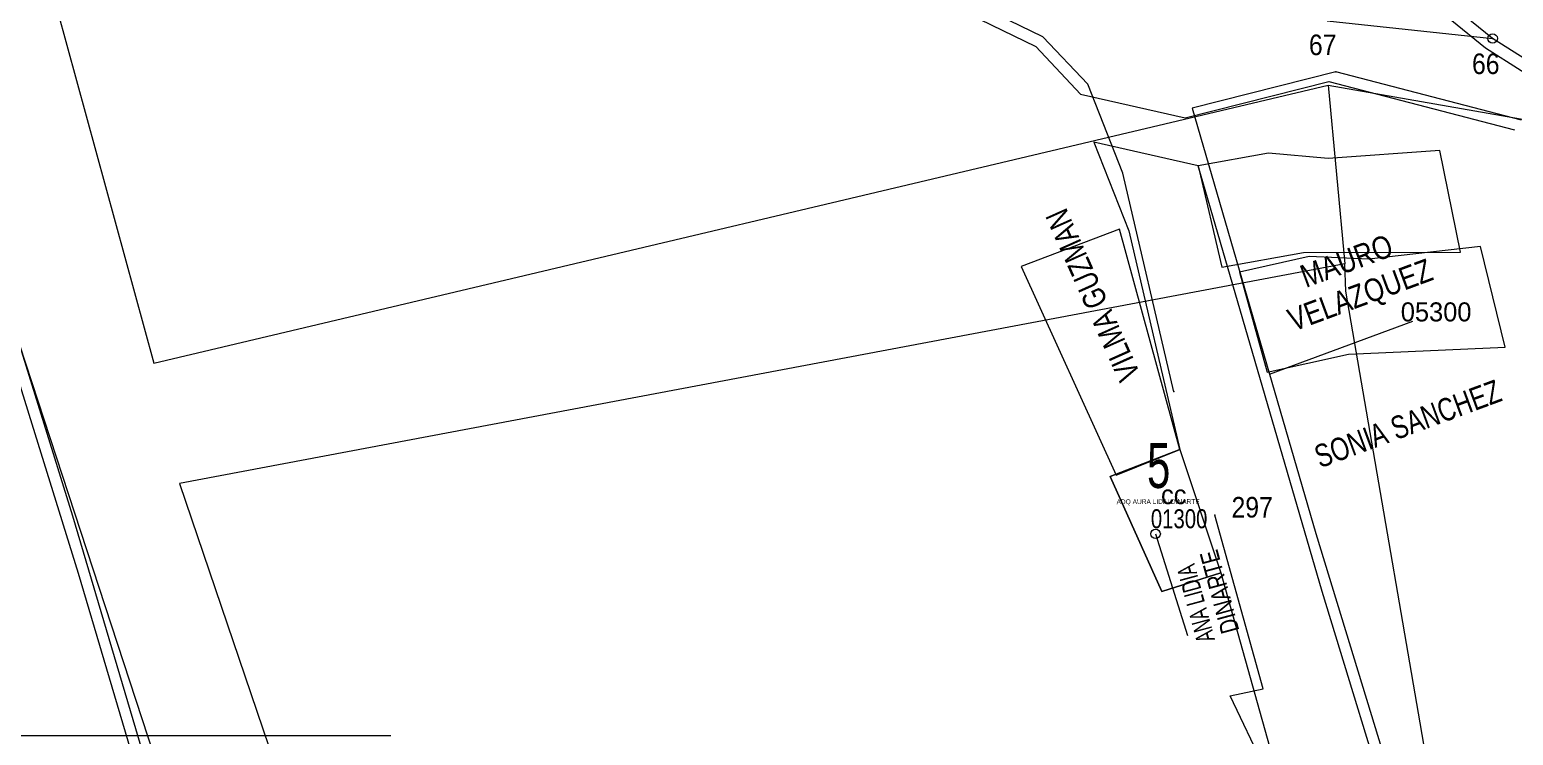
# Model space of a CAD drawing. Header units: inches. Extents: x 610851 to 630254, y 1234683 to 1264905.
# Drawn here: x 622960.3 to 623116.4, y 1244713.1 to 1244787.3 of the extents above; entities that cross this region are included whole.
import ezdxf
from ezdxf.enums import TextEntityAlignment as Align

# ---------------------------------------------------------------- set-up
doc = ezdxf.new("R2010")
doc.units = ezdxf.units.IN
doc.header["$MEASUREMENT"] = 0
for name, color, linetype, lineweight in [('LAYER000', 7, 'Continuous', 0), ('Level 2', 7, 'Continuous', 0), ('Level 20', 7, 'Continuous', 0), ('Level 3', 7, 'Continuous', 0), ('Level 4', 7, 'Continuous', 0), ('Level 5', 7, 'Continuous', 0), ('Level 7', 7, 'Continuous', 0), ('mon proposed', 3, 'Continuous', 0)]:
    doc.layers.add(name, color=color, linetype=linetype, lineweight=lineweight)
doc.styles.add('Styledgn000', font='dgn000.shx')
doc.styles.add('Styledgn003', font='dgn003.shx')
doc.styles.add('Styledgn032', font='dgn032.shx')

# ---------------------------------------------------------------- blocks, each defined once
blk = doc.blocks.new('COORD')
at = {"layer": 'Level 5', "color": 5, "linetype": 'Continuous', "lineweight": 0}
for p, q in [((0, -50), (0, 50)), ((-50, 0), (50, 0))]:
    blk.add_line(p, q, dxfattribs=at)
blk = doc.blocks.new('GRID')
at = {"color": 5, "linetype": 'Continuous', "lineweight": 0}
blk.add_blockref('COORD', (0, 0), dxfattribs=at)
blk = doc.blocks.new('COORD20')
at = {"layer": 'Level 5', "color": 5, "linetype": 'Continuous', "lineweight": 0}
for p, q in [((0, -50), (0, 50)), ((-50, 0), (50, 0))]:
    blk.add_line(p, q, dxfattribs=at)
blk = doc.blocks.new('GRID20')
at = {"color": 5, "linetype": 'Continuous', "lineweight": 0}
blk.add_blockref('COORD20', (0, 0), dxfattribs=at)
blk = doc.blocks.new('COORD40')
at = {"layer": 'Level 5', "color": 5, "linetype": 'Continuous', "lineweight": 0}
for p, q in [((0, -50), (0, 50)), ((-50, 0), (50, 0))]:
    blk.add_line(p, q, dxfattribs=at)
blk = doc.blocks.new('GRID40')
at = {"color": 5, "linetype": 'Continuous', "lineweight": 0}
blk.add_blockref('COORD40', (0, 0), dxfattribs=at)

msp = doc.modelspace()

# ---------------------------------------------------------------- linework, layer by layer
at = {"layer": 'LAYER000', "color": 4, "linetype": 'Continuous', "lineweight": 0}
for p, q in [((623129.19249, 1244776.81496), (623114.20519, 1244786.34396)), ((623129.19249, 1244776.81496), (623114.20519, 1244786.34396)), ((623129.19249, 1244776.81496), (623114.20519, 1244786.34396)), ((623097.71439, 1244782.84566), (623082.59279, 1244779.02666)), ((623097.71439, 1244782.84566), (623082.59279, 1244779.02666)), ((623097.71439, 1244782.84566), (623082.59279, 1244779.02666)), ((623117.24459, 1244777.76366), (623097.71439, 1244782.84566)), ((623117.24459, 1244777.76366), (623097.71439, 1244782.84566)), ((623117.24459, 1244777.76366), (623097.71439, 1244782.84566)), ((623082.59279, 1244779.02666), (623095.62119, 1244734.28166)), ((623082.59279, 1244779.02666), (623095.62119, 1244734.28166)), ((623082.59279, 1244779.02666), (623095.62119, 1244734.28166)), ((623090.08319, 1244717.96826), (623084.97839, 1244736.22926)), ((623090.08319, 1244717.96826), (623084.97839, 1244736.22926)), ((623090.08319, 1244717.96826), (623084.97839, 1244736.22926)), ((623095.62119, 1244734.28166), (623103.59029, 1244708.27066)), ((623095.62119, 1244734.28166), (623103.59029, 1244708.27066)), ((623095.62119, 1244734.28166), (623103.59029, 1244708.27066)), ((623086.58599, 1244717.23226), (623090.08319, 1244717.96826)), ((623086.58599, 1244717.23226), (623090.08319, 1244717.96826)), ((623086.58599, 1244717.23226), (623090.08319, 1244717.96826)), ((623095.16609, 1244699.29426), (623086.58599, 1244717.23226)), ((623095.16609, 1244699.29426), (623086.58599, 1244717.23226)), ((623095.16609, 1244699.29426), (623086.58599, 1244717.23226))]:
    msp.add_line(p, q, dxfattribs=at)
at = {"layer": 'LAYER000', "color": 4, "linetype": 'Continuous', "lineweight": 0, "flags": 128}
msp.add_lwpolyline([(623080.66349, 1244749.20426), (623075.29249, 1244772.19826), (623071.60589, 1244781.52826), (623066.88449, 1244786.51326), (622982.38769, 1244827.54726), (622969.79889, 1244832.82026), (622953.20389, 1244839.00526), (622950.55579, 1244839.35826), (622947.75319, 1244839.36826), (622945.04929, 1244838.94926), (622942.37879, 1244838.38726), (622939.80719, 1244837.42026), (622937.47819, 1244836.22526), (622935.39949, 1244834.41026), (622934.81999, 1244831.45826), (622947.02649, 1244793.32326), (622964.80969, 1244736.16426), (623003.78729, 1244604.57326)], dxfattribs=at)
msp.add_lwpolyline([(623080.66349, 1244749.20426), (623075.29249, 1244772.19826), (623071.60589, 1244781.52826), (623066.88449, 1244786.51326), (622982.38769, 1244827.54726), (622969.79889, 1244832.82026), (622953.20389, 1244839.00526), (622950.55579, 1244839.35826), (622947.75319, 1244839.36826), (622945.04929, 1244838.94926), (622942.37879, 1244838.38726), (622939.80719, 1244837.42026), (622937.47819, 1244836.22526), (622935.39949, 1244834.41026), (622934.81999, 1244831.45826), (622947.02649, 1244793.32326), (622964.80969, 1244736.16426), (623003.78729, 1244604.57326)], dxfattribs=at)
msp.add_lwpolyline([(623080.66349, 1244749.20426), (623075.29249, 1244772.19826), (623071.60589, 1244781.52826), (623066.88449, 1244786.51326), (622982.38769, 1244827.54726), (622969.79889, 1244832.82026), (622953.20389, 1244839.00526), (622950.55579, 1244839.35826), (622947.75319, 1244839.36826), (622945.04929, 1244838.94926), (622942.37879, 1244838.38726), (622939.80719, 1244837.42026), (622937.47819, 1244836.22526), (622935.39949, 1244834.41026), (622934.81999, 1244831.45826), (622947.02649, 1244793.32326), (622964.80969, 1244736.16426), (623003.78729, 1244604.57326)], dxfattribs=at)
at = {"layer": 'LAYER000', "color": 1, "linetype": 'Continuous', "lineweight": 0, "flags": 128}
for points in [[(623090.73781, 1244751.05327), (623105.79674, 1244756.62776)], [(623090.73781, 1244751.05327), (623105.79674, 1244756.62776)], [(623090.73781, 1244751.05327), (623105.79674, 1244756.62776)], [(623078.74889, 1244734.25426), (623082.11272, 1244723.55668)], [(623078.74889, 1244734.25426), (623082.11272, 1244723.55668)], [(623078.74889, 1244734.25426), (623082.11272, 1244723.55668)]]:
    msp.add_lwpolyline(points, dxfattribs=at)
at = {"layer": 'LAYER000', "color": 1, "linetype": 'Continuous', "lineweight": 0}
for points, knots in [([(622935.52212, 1244904.55236), (622956.16181, 1244906.91028), (623002.7747, 1244912.23545), (623080.87554, 1244864.18944), (623158.23557, 1244800.78744), (623234.24786, 1244723.5243), (623325.17701, 1244738.35517), (623345.34254, 1244669.45022), (623379.34322, 1244683.34315), (623397.17965, 1244690.63124)], [0, 0, 0, 0, 0.113801214, 0.257009748, 0.488972779, 0.692809216, 0.829460035, 0.910536414, 1, 1, 1, 1]), ([(622935.52212, 1244904.55236), (622956.16181, 1244906.91028), (623002.7747, 1244912.23545), (623080.87554, 1244864.18944), (623158.23557, 1244800.78744), (623234.24786, 1244723.5243), (623325.17701, 1244738.35517), (623345.34254, 1244669.45022), (623379.34322, 1244683.34315), (623397.17965, 1244690.63124)], [0, 0, 0, 0, 0.113801214, 0.257009748, 0.488972779, 0.692809216, 0.829460035, 0.910536414, 1, 1, 1, 1]), ([(622935.52212, 1244904.55236), (622956.16181, 1244906.91028), (623002.7747, 1244912.23545), (623080.87554, 1244864.18944), (623158.23557, 1244800.78744), (623234.24786, 1244723.5243), (623325.17701, 1244738.35517), (623345.34254, 1244669.45022), (623379.34322, 1244683.34315), (623397.17965, 1244690.63124)], [0, 0, 0, 0, 0.113801214, 0.257009748, 0.488972779, 0.692809216, 0.829460035, 0.910536414, 1, 1, 1, 1]), ([(622934.71029, 1244886.41743), (622952.45105, 1244889.143), (622982.82569, 1244893.80955), (623016.04797, 1244868.94925), (623048.25271, 1244862.84663), (623070.24743, 1244845.78014), (623086.49844, 1244832.27633), (623099.93368, 1244820.98059), (623112.44388, 1244805.54213), (623139.8163, 1244793.10116), (623166.26623, 1244766.33973), (623201.57369, 1244731.52155), (623252.32094, 1244714.07571), (623310.45575, 1244706.69782), (623343.7404, 1244645.90847), (623383.85769, 1244666.18506), (623404.83649, 1244676.78843)], [0, 0, 0, 0, 0.094495204, 0.161788922, 0.218321324, 0.272433928, 0.312526691, 0.335755742, 0.369392212, 0.420899995, 0.497881445, 0.576292096, 0.692048059, 0.788186899, 0.889235204, 1, 1, 1, 1]), ([(622934.71029, 1244886.41743), (622952.45105, 1244889.143), (622982.82569, 1244893.80955), (623016.04797, 1244868.94925), (623048.25271, 1244862.84663), (623070.24743, 1244845.78014), (623086.49844, 1244832.27633), (623099.93368, 1244820.98059), (623112.44388, 1244805.54213), (623139.8163, 1244793.10116), (623166.26623, 1244766.33973), (623201.57369, 1244731.52155), (623252.32094, 1244714.07571), (623310.45575, 1244706.69782), (623343.7404, 1244645.90847), (623383.85769, 1244666.18506), (623404.83649, 1244676.78843)], [0, 0, 0, 0, 0.094495204, 0.161788922, 0.218321324, 0.272433928, 0.312526691, 0.335755742, 0.369392212, 0.420899995, 0.497881445, 0.576292096, 0.692048059, 0.788186899, 0.889235204, 1, 1, 1, 1]), ([(622934.71029, 1244886.41743), (622952.45105, 1244889.143), (622982.82569, 1244893.80955), (623016.04797, 1244868.94925), (623048.25271, 1244862.84663), (623070.24743, 1244845.78014), (623086.49844, 1244832.27633), (623099.93368, 1244820.98059), (623112.44388, 1244805.54213), (623139.8163, 1244793.10116), (623166.26623, 1244766.33973), (623201.57369, 1244731.52155), (623252.32094, 1244714.07571), (623310.45575, 1244706.69782), (623343.7404, 1244645.90847), (623383.85769, 1244666.18506), (623404.83649, 1244676.78843)], [0, 0, 0, 0, 0.094495204, 0.161788922, 0.218321324, 0.272433928, 0.312526691, 0.335755742, 0.369392212, 0.420899995, 0.497881445, 0.576292096, 0.692048059, 0.788186899, 0.889235204, 1, 1, 1, 1])]:
    msp.add_open_spline(points, degree=3, knots=knots, dxfattribs=at)
for p in [(623114.20519, 1244786.34896), (623114.20519, 1244786.34896), (623114.20519, 1244786.34896), (623097.71439, 1244782.85066), (623097.71439, 1244782.85066), (623097.71439, 1244782.85066), (623080.66349, 1244749.20926), (623080.66349, 1244749.20926), (623080.66349, 1244749.20926), (623084.97839, 1244736.23426), (623084.97839, 1244736.23426), (623084.97839, 1244736.23426)]:
    msp.add_point(p, dxfattribs=at)
at = {"layer": 'LAYER000', "color": 2, "linetype": 'Continuous', "lineweight": 0}
msp.add_point((623114.20519, 1244786.34896), dxfattribs=at)
msp.add_point((623114.20519, 1244786.34896), dxfattribs=at)
msp.add_point((623114.20519, 1244786.34896), dxfattribs=at)
at = {"layer": 'Level 2', "color": 1, "linetype": 'Continuous', "lineweight": 0, "flags": 128}
for points in [[(622921.23358, 1244870.1302), (623016.50258, 1244579.3002)], [(622921.23358, 1244870.1302), (623016.50258, 1244579.3002)], [(622921.23358, 1244870.1302), (623016.50258, 1244579.3002)], [(622930.89658, 1244868.7052), (622941.83458, 1244844.9242), (622954.31358, 1244819.6332), (622961.17758, 1244796.8272), (622973.37258, 1244752.2152)], [(622930.89658, 1244868.7052), (622941.83458, 1244844.9242), (622954.31358, 1244819.6332), (622961.17758, 1244796.8272), (622973.37258, 1244752.2152)], [(622930.89658, 1244868.7052), (622941.83458, 1244844.9242), (622954.31358, 1244819.6332), (622961.17758, 1244796.8272), (622973.37258, 1244752.2152)], [(622973.37258, 1244752.2152), (623096.91758, 1244781.4532)], [(622973.37258, 1244752.2152), (623096.91758, 1244781.4532)], [(622973.37258, 1244752.2152), (623096.91758, 1244781.4532)], [(623096.91758, 1244781.4532), (623098.65858, 1244762.6612)], [(623096.91758, 1244781.4532), (623154.40758, 1244771.3712)], [(623096.91758, 1244781.4532), (623098.65858, 1244762.6612)], [(623096.91758, 1244781.4532), (623154.40758, 1244771.3712)], [(623096.91758, 1244781.4532), (623098.65858, 1244762.6612)], [(623096.91758, 1244781.4532), (623154.40758, 1244771.3712)], [(623098.65858, 1244762.6612), (622976.05858, 1244739.5332)], [(623127.53858, 1244592.6492), (623098.77758, 1244759.7852), (623098.65858, 1244762.6612)], [(623127.53858, 1244592.6492), (623098.77758, 1244759.7852), (623098.65858, 1244762.6612)], [(623127.53858, 1244592.6492), (623098.77758, 1244759.7852), (623098.65858, 1244762.6612)], [(622976.05858, 1244739.5332), (623035.45758, 1244564.7532)], [(622976.05858, 1244739.5332), (623035.45758, 1244564.7532)], [(622976.05858, 1244739.5332), (623035.45758, 1244564.7532)]]:
    msp.add_lwpolyline(points, dxfattribs=at)
at = {"layer": 'Level 2', "color": 6, "linetype": 'Continuous', "lineweight": 0, "flags": 128}
for points in [[(623128.45187, 1244775.79146), (623113.46487, 1244785.32046), (623099.27587, 1244796.85246), (623083.29587, 1244808.17146), (623072.96087, 1244812.97846), (623062.57287, 1244821.00946), (623056.04987, 1244822.90846), (623049.52987, 1244824.80646), (623041.90787, 1244807.80946), (623029.20787, 1244813.37946), (623037.98687, 1244833.42246), (623025.12387, 1244838.40446), (623013.13487, 1244844.79746), (623012.25587, 1244845.23346), (622999.92487, 1244851.71546), (622991.46187, 1244831.56946), (622977.88487, 1244837.86246), (622986.33287, 1244858.36046), (622968.75087, 1244862.19746), (622964.02187, 1244843.57746), (622954.70187, 1244846.54246)], [(623128.45187, 1244775.79146), (623113.46487, 1244785.32046), (623099.27587, 1244796.85246), (623083.29587, 1244808.17146), (623072.96087, 1244812.97846), (623062.57287, 1244821.00946), (623056.04987, 1244822.90846), (623049.52987, 1244824.80646), (623041.90787, 1244807.80946), (623029.20787, 1244813.37946), (623037.98687, 1244833.42246), (623025.12387, 1244838.40446), (623013.13487, 1244844.79746), (623012.25587, 1244845.23346), (622999.92487, 1244851.71546), (622991.46187, 1244831.56946), (622977.88487, 1244837.86246), (622986.33287, 1244858.36046), (622968.75087, 1244862.19746), (622964.02187, 1244843.57746), (622954.70187, 1244846.54246)], [(623128.45187, 1244775.79146), (623113.46487, 1244785.32046), (623099.27587, 1244796.85246), (623083.29587, 1244808.17146), (623072.96087, 1244812.97846), (623062.57287, 1244821.00946), (623056.04987, 1244822.90846), (623049.52987, 1244824.80646), (623041.90787, 1244807.80946), (623029.20787, 1244813.37946), (623037.98687, 1244833.42246), (623025.12387, 1244838.40446), (623013.13487, 1244844.79746), (623012.25587, 1244845.23346), (622999.92487, 1244851.71546), (622991.46187, 1244831.56946), (622977.88487, 1244837.86246), (622986.33287, 1244858.36046), (622968.75087, 1244862.19746), (622964.02187, 1244843.57746), (622954.70187, 1244846.54246)], [(622952.46387, 1244837.98146), (622969.05887, 1244831.79646), (622981.64787, 1244826.52346), (623066.14387, 1244785.48946), (623070.86587, 1244780.50446), (623081.85287, 1244778.00346), (623096.97387, 1244781.82246), (623116.50487, 1244776.74046)], [(622952.46387, 1244837.98146), (622969.05887, 1244831.79646), (622981.64787, 1244826.52346), (623066.14387, 1244785.48946), (623070.86587, 1244780.50446), (623081.85287, 1244778.00346), (623096.97387, 1244781.82246), (623116.50487, 1244776.74046)], [(622952.46387, 1244837.98146), (622969.05887, 1244831.79646), (622981.64787, 1244826.52346), (623066.14387, 1244785.48946), (623070.86587, 1244780.50446), (623081.85287, 1244778.00346), (623096.97387, 1244781.82246), (623116.50487, 1244776.74046)], [(623104.23558, 1244702.1952), (623096.26658, 1244728.2062), (623083.23858, 1244772.9512), (623072.25158, 1244775.4522), (623075.93758, 1244766.1222), (623081.30858, 1244743.1282), (623073.97658, 1244740.2902), (623079.39458, 1244728.1782), (623085.62358, 1244730.1532), (623090.72858, 1244711.8922)], [(623104.23558, 1244702.1952), (623096.26658, 1244728.2062), (623083.23858, 1244772.9512), (623072.25158, 1244775.4522), (623075.93758, 1244766.1222), (623081.30858, 1244743.1282), (623073.97658, 1244740.2902), (623079.39458, 1244728.1782), (623085.62358, 1244730.1532), (623090.72858, 1244711.8922)], [(623087.58069, 1244761.78762), (623090.49437, 1244751.26349), (623099.03806, 1244753.14828), (623115.52044, 1244753.8746), (623112.91452, 1244764.48153), (623101.1909, 1244763.1512), (623094.89767, 1244763.43079), (623087.58069, 1244761.78762)], [(623087.58069, 1244761.78762), (623090.49437, 1244751.26349), (623099.03806, 1244753.14828), (623115.52044, 1244753.8746), (623112.91452, 1244764.48153), (623101.1909, 1244763.1512), (623094.89767, 1244763.43079), (623087.58069, 1244761.78762)], [(623087.58069, 1244761.78762), (623090.49437, 1244751.26349), (623099.03806, 1244753.14828), (623115.52044, 1244753.8746), (623112.91452, 1244764.48153), (623101.1909, 1244763.1512), (623094.89767, 1244763.43079), (623087.58069, 1244761.78762)], [(623079.39258, 1244728.1822), (623073.97458, 1244740.2942), (623081.30858, 1244743.1282), (623085.62358, 1244730.1532), (623079.39258, 1244728.1822)], [(623085.62358, 1244730.1532), (623079.39408, 1244728.1782), (623073.97597, 1244740.29035), (623081.30868, 1244743.1282), (623081.30868, 1244743.1282), (623085.62358, 1244730.1532)]]:
    msp.add_lwpolyline(points, dxfattribs=at)
at = {"layer": 'Level 20', "color": 2, "linetype": 'Continuous', "lineweight": 0, "flags": 128}
for points in [[(623004.43258, 1244598.4972), (622965.45558, 1244730.0882), (622947.67158, 1244787.2472), (622935.46558, 1244825.3822), (622921.59658, 1244827.3252), (622941.80258, 1244758.8432), (622944.37958, 1244755.5952), (622956.50658, 1244716.6122), (623004.68558, 1244548.5412)], [(623004.43258, 1244598.4972), (622965.45558, 1244730.0882), (622947.67158, 1244787.2472), (622935.46558, 1244825.3822), (622921.59658, 1244827.3252), (622941.80258, 1244758.8432), (622944.37958, 1244755.5952), (622956.50658, 1244716.6122), (623004.68558, 1244548.5412)], [(623004.43258, 1244598.4972), (622965.45558, 1244730.0882), (622947.67158, 1244787.2472), (622935.46558, 1244825.3822), (622921.59658, 1244827.3252), (622941.80258, 1244758.8432), (622944.37958, 1244755.5952), (622956.50658, 1244716.6122), (623004.68558, 1244548.5412)], [(623104.23558, 1244702.1952), (623096.26658, 1244728.2062), (623083.23858, 1244772.9512), (623072.25158, 1244775.4522), (623075.93758, 1244766.1222), (623081.30858, 1244743.1282), (623073.97658, 1244740.2902), (623079.39458, 1244728.1782), (623085.62358, 1244730.1532), (623090.72858, 1244711.8922)]]:
    msp.add_lwpolyline(points, dxfattribs=at)
at = {"layer": 'Level 20', "color": 2, "linetype": 'Continuous', "flags": 128}
msp.add_lwpolyline([(623074.96224, 1244766.3011), (623064.62072, 1244762.36252), (623074.6036, 1244740.44002), (623081.30858, 1244743.1282), (623074.96224, 1244766.3011)], dxfattribs=at)
at = {"layer": 'Level 3', "color": 6, "linetype": 'Continuous', "lineweight": 0}
for p, q in [((623114.20519, 1244786.34396), (623100.01639, 1244797.87596)), ((623114.20519, 1244786.34396), (623100.01639, 1244797.87596)), ((623114.20519, 1244786.34396), (623100.01639, 1244797.87596)), ((623096.80859, 1244788.19696), (623114.20519, 1244786.34396)), ((623096.80859, 1244788.19696), (623114.20519, 1244786.34396)), ((623096.80859, 1244788.19696), (623114.20519, 1244786.34396))]:
    msp.add_line(p, q, dxfattribs=at)
at = {"layer": 'Level 4', "color": 5, "linetype": 'Continuous', "lineweight": 0}
for centre in [(623114.20519, 1244786.34896), (623114.20519, 1244786.34896), (623114.20519, 1244786.34896), (623078.74889, 1244734.25426)]:
    msp.add_circle(centre, 0.5, dxfattribs=at)
at = {"layer": 'mon proposed', "color": 2, "linetype": 'Continuous', "lineweight": 0, "flags": 128}
msp.add_lwpolyline([(623083.23858, 1244772.9512), (623085.70738, 1244762.3139), (623094.32358, 1244763.8383), (623110.82348, 1244763.8719), (623108.66568, 1244774.579), (623096.89538, 1244773.7421), (623090.61888, 1244774.2857), (623083.23858, 1244772.9512)], dxfattribs=at)
msp.add_lwpolyline([(623083.23858, 1244772.9512), (623085.70738, 1244762.3139), (623094.32358, 1244763.8383), (623110.82348, 1244763.8719), (623108.66568, 1244774.579), (623096.89538, 1244773.7421), (623090.61888, 1244774.2857), (623083.23858, 1244772.9512)], dxfattribs=at)
msp.add_lwpolyline([(623083.23858, 1244772.9512), (623085.70738, 1244762.3139), (623094.32358, 1244763.8383), (623110.82348, 1244763.8719), (623108.66568, 1244774.579), (623096.89538, 1244773.7421), (623090.61888, 1244774.2857), (623083.23858, 1244772.9512)], dxfattribs=at)

# ---------------------------------------------------------------- block references
at = {"color": 5, "linetype": 'Continuous', "lineweight": 0}
for name in ['GRID', 'GRID20', 'GRID40']:
    msp.add_blockref(name, (622948.31358, 1244713.0642), dxfattribs=at)

# ---------------------------------------------------------------- texts
at = {"layer": 'LAYER000', "color": 1, "linetype": 'Continuous', "lineweight": 0, "style": 'Styledgn000', "width": 0.9}
for s, p in [('67', (623094.88156, 1244784.59759)), ('67', (623094.88156, 1244784.59759)), ('67', (623094.88156, 1244784.59759)), ('66', (623112.03856, 1244782.60859)), ('66', (623112.03856, 1244782.60859)), ('66', (623112.03856, 1244782.60859)), ('297', (623086.74256, 1244735.97359))]:
    msp.add_text(s, height=2.16, dxfattribs=at).set_placement(p)
at = {"layer": 'LAYER000', "color": 4, "linetype": 'Continuous', "lineweight": 0, "style": 'Styledgn000'}
for s, height, rotation, width, p in [('VILMA GUZMAN', 2.4, 114.1003196, 0.7919, (623077.18856, 1244751.01659)), ('VILMA GUZMAN', 2.4, 114.1003196, 0.7919, (623077.18856, 1244751.01659)), ('VILMA GUZMAN', 2.4, 114.1003196, 0.7919, (623077.18856, 1244751.01659)), ('MAURO ', 2.4, 20.3134683, 0.838375, (623094.55556, 1244760.10359)), ('MAURO ', 2.4, 20.3134683, 0.838375, (623094.55556, 1244760.10359)), ('MAURO ', 2.4, 20.3134683, 0.838375, (623094.55556, 1244760.10359)), ('VELAZQUEZ', 2.4, 20.3134683, 0.830868, (623093.24656, 1244755.50759)), ('VELAZQUEZ', 2.4, 20.3134683, 0.830868, (623093.24656, 1244755.50759)), ('VELAZQUEZ', 2.4, 20.3134683, 0.830868, (623093.24656, 1244755.50759)), ('SONIA SANCHEZ', 2.399994, 20.3134683, 0.784862, (623096.05156, 1244741.14259)), ('SONIA SANCHEZ', 2.399994, 20.3134683, 0.784862, (623096.05156, 1244741.14259)), ('SONIA SANCHEZ', 2.399994, 20.3134683, 0.784862, (623096.05156, 1244741.14259)), ('DINARTE', 1.937574, 105.1396765, 0.785343, (623087.57056, 1244724.09859)), ('DINARTE', 1.937574, 105.1396765, 0.785343, (623087.57056, 1244724.09859)), ('DINARTE', 1.937574, 105.1396765, 0.785343, (623087.57056, 1244724.09859)), ('ANA LIDIA', 1.937574, 105.1396765, 0.667834, (623085.01056, 1244723.13659)), ('ANA LIDIA', 1.937574, 105.1396765, 0.667834, (623085.01056, 1244723.13659)), ('ANA LIDIA', 1.937574, 105.1396765, 0.667834, (623085.01056, 1244723.13659))]:
    msp.add_text(s, height=height, rotation=rotation, dxfattribs=dict(at, width=width)).set_placement(p)
at = {"layer": 'LAYER000', "color": 4, "linetype": 'Continuous', "lineweight": 0, "style": 'Styledgn000', "width": 0.699008}
msp.add_text('5', height=4.71478, dxfattribs=at).set_placement((623077.84756, 1244739.07959))
msp.add_text('5', height=4.71478, dxfattribs=at).set_placement((623077.84756, 1244739.07959))
msp.add_text('5', height=4.71478, dxfattribs=at).set_placement((623077.84756, 1244739.07959))
at = {"layer": 'Level 20', "color": 2, "linetype": 'Continuous', "lineweight": 0, "style": 'Styledgn003'}
msp.add_text('ADQ AURA LIDAI DINARTE', height=0.499998, rotation=0.25, dxfattribs=at).set_placement((623079.01767, 1244737.64479), align=Align.MIDDLE_CENTER)
msp.add_text('ADQ AURA LIDAI DINARTE', height=0.499998, rotation=0.25, dxfattribs=at).set_placement((623079.01767, 1244737.64479), align=Align.MIDDLE_CENTER)
msp.add_text('ADQ AURA LIDAI DINARTE', height=0.499998, rotation=0.25, dxfattribs=at).set_placement((623079.01767, 1244737.64479), align=Align.MIDDLE_CENTER)
at = {"layer": 'Level 7', "color": 7, "linetype": 'Continuous', "lineweight": 0, "style": 'Styledgn003'}
for s, height, p in [('05300', 2, (623108.26061, 1244757.59584)), ('05300', 2, (623108.26061, 1244757.59584)), ('05300', 2, (623108.26061, 1244757.59584)), ('cc', 1.999998, (623080.65681, 1244738.38059)), ('cc', 1.999998, (623080.65681, 1244738.38059)), ('cc', 1.999998, (623080.65681, 1244738.38059))]:
    msp.add_text(s, height=height, dxfattribs=at).set_placement(p, align=Align.MIDDLE_CENTER)
at = {"layer": 'Level 7', "color": 7, "linetype": 'Continuous', "lineweight": 0, "style": 'Styledgn032', "width": 0.799999}
msp.add_text('01300', height=1.999998, dxfattribs=at).set_placement((623081.22405, 1244735.84284), align=Align.MIDDLE_CENTER)

doc.saveas('drawing.dxf')
